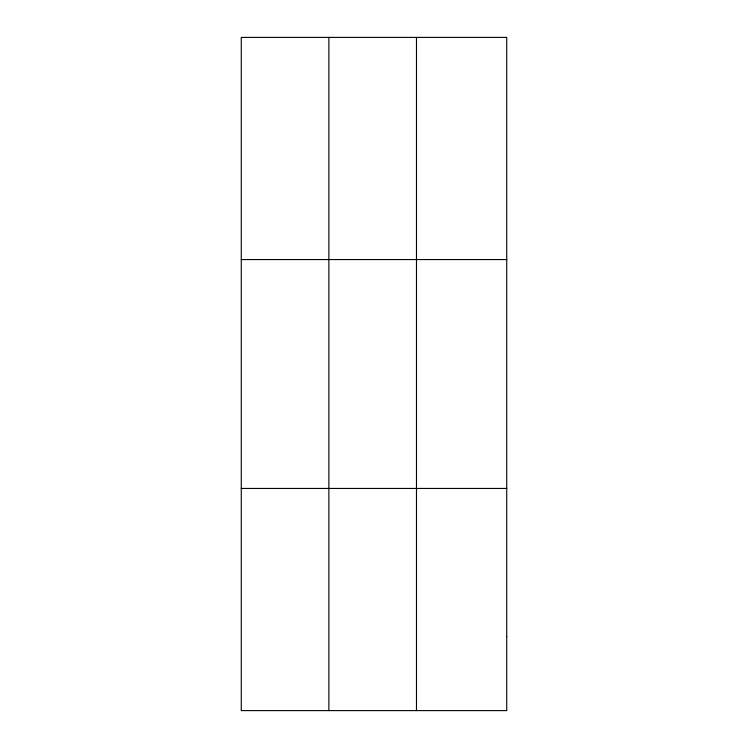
<?xml version="1.0" encoding="UTF-8"?>
<svg xmlns="http://www.w3.org/2000/svg" width="748" height="748" viewBox="0 0 748 748"><rect width="100%" height="100%" fill="white"/><g stroke="black" fill="none" stroke-linecap="round" stroke-linejoin="round"><path stroke-width="1.12" d="M328.868 37.4L328.868 710.6M416.477 37.4L416.477 710.6M241.267 259.556L506.733 259.556M241.267 488.444L506.733 488.444M506.733 636.548L506.733 710.6L241.267 710.6L241.267 37.4L506.733 37.4L506.733 636.548"/></g></svg>
